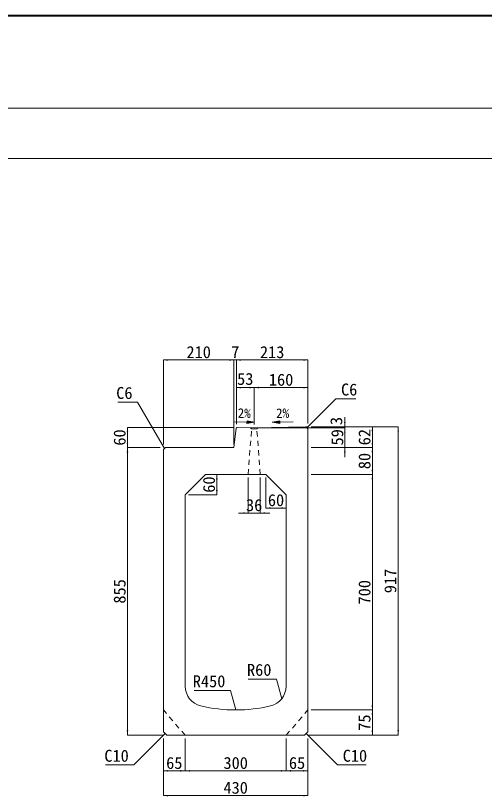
# Model space of a CAD drawing. Units: millimetres at full size; some dimension numbers follow another scale. Extents: x -3301 to 90699, y 107523 to 139162.
# Drawn here: x 3721 to 5115, y 133103 to 135424 of the extents above; entities that cross this region are included whole.
import ezdxf
from ezdxf.enums import TextEntityAlignment as Align

# ---------------------------------------------------------------- set-up
doc = ezdxf.new("R2010")
doc.units = ezdxf.units.MM
doc.header["$LTSCALE"] = 21
doc.linetypes.add('USER1', pattern=[1.35, 0.75, -0.6])
for name, color, linetype, lineweight in [('0_2', 7, 'USER1', 9), ('図枠', 7, 'Continuous', 5), ('寸法線', 7, 'Continuous', 9), ('引出線', 4, 'Continuous', 9), ('本体', 2, 'Continuous', 9), ('補助線', 8, 'Continuous', 13)]:
    doc.layers.add(name, color=color, linetype=linetype, lineweight=lineweight)
doc.styles.add('ＭＳ ゴシック', font='')
doc.styles.get('ＭＳ ゴシック').set_extended_font_data('MS Gothic')

# ---------------------------------------------------------------- blocks, each defined once
blk = doc.blocks.new('filled_arrow')
at = {"color": 0, "linetype": 'Continuous', "lineweight": -2}
blk.add_solid([(7.5, 1.25), (0, 0), (7.5, -1.25)], dxfattribs=at)

msp = doc.modelspace()

# ---------------------------------------------------------------- hatches: boundary and pattern name
at = {"layer": '引出線'}
for points in [[(4409.4, 134219.55), (4409.25, 134212.05), (4431.82, 134215.35)], [(4506.76, 134219.55), (4506.91, 134212.05), (4484.34, 134215.35)]]:
    msp.add_hatch(color=256, dxfattribs=at).paths.add_polyline_path(points)

# ---------------------------------------------------------------- linework, layer by layer
at = {"layer": '0_2'}
for p, q in [((4412.62, 134060.04), (4422.94, 134196.14)), ((4420.12, 134199.19), (4422.94, 134196.14)), ((4422.94, 134196.14), (4438.3, 134196.14)), ((4441.12, 134199.19), (4438.3, 134196.14)), ((4448.62, 134060.04), (4438.3, 134196.14))]:
    msp.add_line(p, q, dxfattribs=at)
at = {"layer": '図枠', "lineweight": 40}
msp.add_line((-1175.79, 135424.01), (8574.21, 135424.01), dxfattribs=at)
at = {"layer": '図枠', "lineweight": 13}
for p, q in [((-800.79, 135149.01), (8199.21, 135149.01)), ((-800.79, 134999.01), (8199.21, 134999.01))]:
    msp.add_line(p, q, dxfattribs=at)
at = {"layer": '寸法線'}
for p, q in [((4160.62, 134400.38), (4370.62, 134400.38)), ((4160.62, 134149.42), (4160.62, 134400.38)), ((4342.5, 134400.38), (4405.75, 134400.38)), ((4370.62, 134149.42), (4370.62, 134400.38)), ((4370.62, 134149.42), (4370.62, 134400.38)), ((4377.62, 134209.42), (4377.62, 134400.38)), ((4377.62, 134400.38), (4590.62, 134400.38)), ((4377.62, 134209.42), (4377.62, 134400.38)), ((4590.62, 134211.42), (4590.62, 134400.38)), ((4377.62, 134318.35), (4430.62, 134318.35)), ((4377.62, 134209.42), (4377.62, 134318.35)), ((4430.62, 134208.36), (4430.62, 134318.35)), ((4430.62, 134318.35), (4590.62, 134318.35)), ((4430.62, 134208.36), (4430.62, 134318.35)), ((4590.62, 134211.56), (4590.62, 134318.35)), ((4700.12, 134230.31), (4700.12, 134170.86)), ((4700.12, 134213.05), (4700.12, 134111.92)), ((4053.88, 134200.04), (4053.88, 134140.04)), ((4368.25, 134200.04), (4053.88, 134200.04)), ((4440, 134198.98), (4700.12, 134198.98)), ((4440, 134198.98), (4700.12, 134198.98)), ((4600, 134202.18), (4700.12, 134202.18)), ((4600, 134202.04), (4858.84, 134202.04)), ((4600, 134202.04), (4781.98, 134202.04)), ((4781.98, 134202.04), (4781.98, 134140.04)), ((4858.84, 134202.04), (4858.84, 133285.04)), ((4053.88, 134140.04), (4053.88, 133285.04)), ((4151.25, 134140.04), (4053.88, 134140.04)), ((4151.25, 134140.04), (4053.88, 134140.04)), ((4600, 134140.04), (4781.98, 134140.04)), ((4600, 134140.04), (4781.98, 134140.04)), ((4600, 134140.04), (4700.12, 134140.04)), ((4781.98, 134140.04), (4781.98, 134060.04)), ((4295, 134060.04), (4319.67, 134060.04)), ((4319.67, 134060.04), (4319.67, 134000.04)), ((4412.62, 134050.67), (4412.62, 133945.42)), ((4448.62, 134050.67), (4448.62, 133945.42)), ((4465.62, 134050.67), (4465.62, 133960.36)), ((4600, 134060.04), (4781.98, 134060.04)), ((4600, 134060.04), (4781.98, 134060.04)), ((4781.98, 134060.04), (4781.98, 133360.04)), ((4235, 134000.04), (4319.67, 134000.04)), ((4525.62, 133990.67), (4525.62, 133960.36)), ((4465.62, 133960.36), (4525.62, 133960.36)), ((4384.5, 133945.42), (4476.75, 133945.42)), ((4600, 133360.04), (4781.98, 133360.04)), ((4600, 133360.04), (4781.98, 133360.04)), ((4781.98, 133360.04), (4781.98, 133285.04)), ((4161.25, 133285.04), (4053.88, 133285.04)), ((4590, 133285.04), (4858.84, 133285.04)), ((4590, 133285.04), (4781.98, 133285.04)), ((4160.62, 133275.67), (4160.62, 133179.22)), ((4160.62, 133275.67), (4160.62, 133105.61)), ((4225.62, 133275.67), (4225.62, 133179.22)), ((4225.62, 133275.67), (4225.62, 133179.22)), ((4525.62, 133275.67), (4525.62, 133179.22)), ((4525.62, 133275.67), (4525.62, 133179.22)), ((4590.62, 133275.67), (4590.62, 133179.22)), ((4590.62, 133275.67), (4590.62, 133105.61)), ((4160.62, 133179.22), (4225.62, 133179.22)), ((4225.62, 133179.22), (4525.62, 133179.22)), ((4525.62, 133179.22), (4590.62, 133179.22)), ((4160.62, 133105.61), (4590.62, 133105.61))]:
    msp.add_line(p, q, dxfattribs=at)
at = {"layer": '引出線'}
for p, q in [((4369.72, 134216.59), (4431.82, 134215.35)), ((4546.44, 134216.59), (4484.34, 134215.35))]:
    msp.add_line(p, q, dxfattribs=at)
for points in [[(4587.62, 134199.12), (4673.87, 134285.37), (4733.03, 134285.37)], [(4163.62, 134137.1), (4083.93, 134275.14), (4024.77, 134275.14)], [(4512.69, 133393.36), (4496.95, 133452.1), (4413.04, 133452.1)], [(4375.62, 133360.04), (4360.03, 133418.25), (4251.75, 133418.25)], [(4165.63, 133290.04), (4072.78, 133196.81), (3988.5, 133196.81)], [(4585.62, 133290.04), (4678.85, 133196.81), (4763.14, 133196.81)]]:
    msp.add_lwpolyline(points, dxfattribs=at)
at = {"layer": '引出線', "lineweight": 13}
for points in [[(4409.4, 134219.55), (4409.25, 134212.05), (4431.82, 134215.35)], [(4506.76, 134219.55), (4506.91, 134212.05), (4484.34, 134215.35)]]:
    msp.add_lwpolyline(points, close=True, dxfattribs=at)
at = {"layer": '本体', "lineweight": 20}
for p, q in [((4377.31, 134197.34), (4370.62, 134140.04)), ((4380.35, 134199.99), (4430.62, 134198.98)), ((4430.62, 134198.98), (4584.63, 134201.93))]:
    msp.add_line(p, q, dxfattribs=at)
at = {"layer": '本体', "lineweight": 13}
for p, q in [((4584.63, 134201.93), (4590.62, 134196.04)), ((4590.62, 133295.04), (4590.62, 134196.04)), ((4160.62, 134134.04), (4166.62, 134140.04)), ((4166.62, 134140.04), (4370.62, 134140.04)), ((4160.62, 134134.04), (4160.62, 133295.04)), ((4225.62, 134000.04), (4285.62, 134060.04)), ((4285.62, 134060.04), (4465.62, 134060.04)), ((4465.62, 134060.04), (4525.62, 134000.04)), ((4225.62, 134000.04), (4225.62, 133430.57)), ((4525.62, 133430.57), (4525.62, 134000.04)), ((4170.62, 133285.04), (4160.62, 133295.04)), ((4170.62, 133285.04), (4580.62, 133285.04)), ((4580.62, 133285.04), (4590.62, 133295.04))]:
    msp.add_line(p, q, dxfattribs=at)
at = {"layer": '本体', "color": 7, "linetype": 'USER1'}
for p, q in [((4225.62, 133285.04), (4160.62, 133360.04)), ((4525.62, 133285.04), (4590.62, 133360.04))]:
    msp.add_line(p, q, dxfattribs=at)
at = {"layer": '本体', "lineweight": 20}
msp.add_arc((4380.29, 134196.99), 3, 88.85424, 173.34557, dxfattribs=at)
at = {"layer": '本体', "lineweight": 13}
for centre, radius, start, end in [((4285.62, 133430.57), 60, 180, 256.65764), ((4465.62, 133430.57), 60, 283.34236, 0), ((4375.62, 133810.04), 450, 256.65764, 283.34236)]:
    msp.add_arc(centre, radius, start, end, dxfattribs=at)
at = {"layer": '補助線', "lineweight": 20}
msp.add_line((4584.63, 134201.93), (4590.62, 134202.04), dxfattribs=at)
at = {"layer": '補助線'}
msp.add_line((4590.62, 134196.04), (4590.62, 134202.04), dxfattribs=at)

# ---------------------------------------------------------------- block references
at = {"layer": '寸法線', "xscale": 1.88, "yscale": 1.88}
for p in [(4160.62, 134400.38), (4377.62, 134400.38), (4377.62, 134400.38), (4377.62, 134318.35), (4430.62, 134318.35), (4465.62, 133960.36), (4448.62, 133945.42), (4160.62, 133179.22), (4225.62, 133179.22), (4525.62, 133179.22), (4160.62, 133105.61)]:
    msp.add_blockref('filled_arrow', p, dxfattribs=at)
for p, rotation in [((4370.62, 134400.38), 180), ((4370.62, 134400.38), 180), ((4590.62, 134400.38), 180), ((4430.62, 134318.35), 180), ((4590.62, 134318.35), 180), ((4700.12, 134202.18), 90), ((4053.88, 134200.04), 270), ((4700.12, 134198.98), 270), ((4781.98, 134202.04), 270), ((4858.84, 134202.04), 270), ((4053.88, 134140.04), 90), ((4053.88, 134140.04), 270), ((4700.12, 134140.04), 270), ((4781.98, 134140.04), 90), ((4781.98, 134140.04), 270), ((4781.98, 134060.04), 90), ((4319.67, 134060.04), 270), ((4781.98, 134060.04), 270), ((4319.67, 134000.04), 90), ((4525.62, 133960.36), 180), ((4412.62, 133945.42), 180), ((4781.98, 133360.04), 90), ((4781.98, 133360.04), 270), ((4053.88, 133285.04), 90), ((4781.98, 133285.04), 90), ((4858.84, 133285.04), 90), ((4225.62, 133179.22), 180), ((4525.62, 133179.22), 180), ((4590.62, 133179.22), 180), ((4590.62, 133105.61), 180)]:
    msp.add_blockref('filled_arrow', p, dxfattribs=dict(at, rotation=rotation))
at = {"layer": '引出線', "xscale": 0.12, "yscale": 0.12}
for p, rotation in [((4587.62, 134199.12), 45), ((4163.62, 134137.1), 120), ((4512.69, 133393.36), 105), ((4375.62, 133360.04), 105), ((4165.63, 133290.04), 225.1), ((4585.62, 133290.04), 315)]:
    msp.add_blockref('filled_arrow', p, dxfattribs=dict(at, rotation=rotation))

# ---------------------------------------------------------------- texts
at = {"layer": '寸法線', "style": 'ＭＳ ゴシック'}
for s, p in [('210', (4265.62, 134423.81)), ('213', (4484.12, 134423.81)), ('7', (4374.48, 134424.12)), ('53', (4404.12, 134344.13)), ('160', (4510.62, 134341.79)), ('60', (4495.62, 133983.8)), ('36', (4430.62, 133969.12)), ('65', (4193.12, 133202.65)), ('300', (4375.62, 133202.65)), ('65', (4558.12, 133202.65)), ('430', (4375.62, 133129.05))]:
    msp.add_text(s, height=35.6, dxfattribs=at).set_placement(p, align=Align.MIDDLE_CENTER)
for s, p in [('3', (4674.76, 134218.96)), ('60', (4030.44, 134170.04)), ('59', (4677.62, 134170.63)), ('62', (4758.54, 134171.04)), ('80', (4758.54, 134100.04)), ('60', (4296.23, 134030.04)), ('917', (4835.41, 133743.54)), ('855', (4030.44, 133712.54)), ('700', (4758.54, 133710.04)), ('75', (4758.54, 133322.54))]:
    msp.add_text(s, height=35.6, rotation=90, dxfattribs=at).set_placement(p, align=Align.MIDDLE_CENTER)
at = {"layer": '引出線', "style": 'ＭＳ ゴシック'}
for s, p in [('C6', (4688.87, 134330.37)), ('C10', (4693.85, 133241.81))]:
    msp.add_text(s, height=35.6, dxfattribs=at).set_placement(p, align=Align.TOP_LEFT)
for s, p in [('C6', (4068.93, 134320.14)), ('R60', (4481.95, 133497.1)), ('R450', (4345.03, 133463.25)), ('C10', (4057.78, 133241.81))]:
    msp.add_text(s, height=35.6, dxfattribs=at).set_placement(p, align=Align.TOP_RIGHT)
for rotation, p in [(359, (4401.04, 134242.47)), (1, (4515.12, 134242.47))]:
    msp.add_text('2%', height=28.48, rotation=rotation, dxfattribs=at).set_placement(p, align=Align.MIDDLE_CENTER)

doc.saveas('drawing.dxf')
